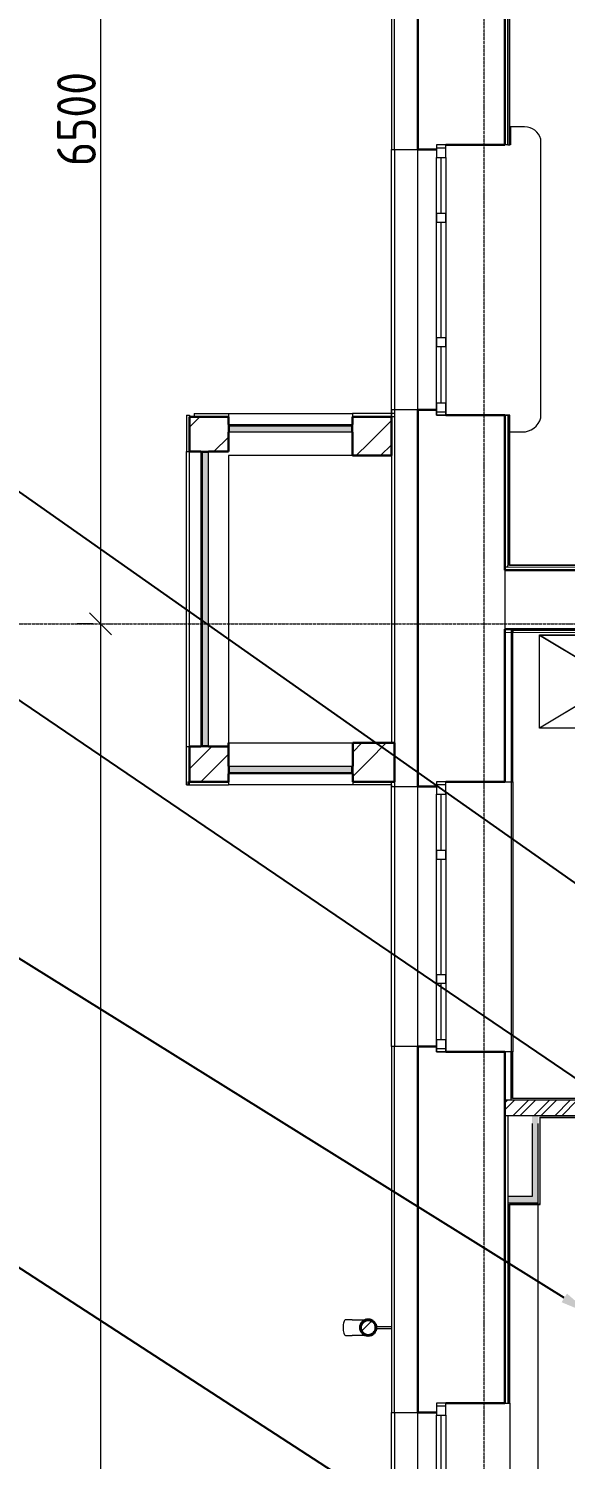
# Model space of a CAD drawing. Header units: millimetres. Extents: x -32 to 417638015, y -35 to 175284279.
# Drawn here: x 160260 to 163716, y 82933 to 92145 of the extents above; entities that cross this region are included whole.
import ezdxf
from ezdxf import colors
from ezdxf.entities.mleader import LeaderData, LeaderLine
from ezdxf.math import Vec2, Vec3

# ---------------------------------------------------------------- set-up
doc = ezdxf.new("R2010")
doc.units = ezdxf.units.MM
doc.linetypes.add('ADSK_Линия сетки', pattern=[25, 20, -2.5, 0, -2.5])
for name, color, linetype, lineweight in [('_ Окна', 7, 'Continuous', 9), ('_ЭМ_ТХобщее_слой', 7, 'Continuous', 30), ('Обобщенные модели', 7, 'Continuous', 18), ('Окна', 7, 'Continuous', 9), ('Оси', 253, 'Continuous', 9), ('Перекрытие', 7, 'Continuous', 18), ('Размеры', 7, 'Continuous', 9), ('Стены внутренние', 7, 'Continuous', 18), ('Стены наружные', 7, 'Continuous', 18), ('Стены несущие', 7, 'Continuous', 30), ('Стены отделка', 7, 'Continuous', 30), ('Стены штриховка', 7, 'Continuous', 9), ('ТХ', 5, 'Continuous', 0), ('ШТРИХОВКА', 252, 'Continuous', 15)]:
    doc.layers.add(name, color=color, linetype=linetype, lineweight=lineweight)
doc.layers.add('_ЭМ_Надписи', color=7, linetype='Continuous')
doc.layers.add('ЭОМ_Лотки рабочие', color=5, linetype='Continuous')
doc.styles.add('GOST Common_1', font='GOST_Common.ttf', dxfattribs={"width": 0.9, "height": 250})
doc.styles.add('ЭОМ', font='isocpeur.ttf', dxfattribs={"width": 0.85, "height": 250})
doc.dimstyles.new('ADSK_Основной_2_5_мм', dxfattribs={"dimscale": 304.8, "dimtxt": 251.428749, "dimasz": 0.463911, "dimexe": 0.492126, "dimexo": 0.492126, "dimgap": 0.098425, "dimtad": 1, "dimrnd": 0.01, "dimdsep": 46, "dimtxsty": 'GOST Common_1', "dimblk1": 'OBLIQUE', "dimblk2": 'OBLIQUE', "dimsah": 1, "dimcen": 0.09, "dimdle": 0.492126, "dimazin": 2, "dimtfac": 1, "dimtdec": 4, "dimtix": 1, "dimtmove": 0, "dimatfit": 3, "dimfxl": 1, "dimtvp": 1, "dimtolj": 1, "dimtzin": 0, "dimlwd": 20, "dimlwe": 20, "dimarcsym": 2})
pattern_1 = [(45, (557.2, 188.9), (-235.7317, 235.7317), []), (45, (714.35, 188.9), (-235.7317, 235.7317), [])]

# ---------------------------------------------------------------- blocks, each defined once
blk = doc.blocks.new('_Oblique')
at = {"color": 0, "linetype": 'ByBlock', "lineweight": -2}
blk.add_line((-0.5, -0.5), (0.5, 0.5), dxfattribs=at)
blk = doc.blocks.new('*D116')
at = {"layer": 'Defpoints', "color": 0, "transparency": 16777216}
for p in [(-8313.9, 43233.9), (-8413.9, 36733.9), (-8313.9, 36733.9)]:
    blk.add_point(p, dxfattribs=at)
at = {"layer": 'Размеры', "color": 0, "lineweight": 20, "transparency": 16777216}
for p, q in [((-8413.9, 43383.9), (-8413.9, 36583.9)), ((-8463.9, 43233.9), (-8563.9, 43233.9)), ((-8463.9, 36733.9), (-8563.9, 36733.9))]:
    blk.add_line(p, q, dxfattribs=at)
at = {"layer": 'Размеры', "color": 0, "lineweight": 20, "transparency": 16777216, "xscale": 141.4, "yscale": 141.4, "zscale": 141.4}
for p, rotation in [((-8413.9, 43233.9), 90), ((-8413.9, 36733.9), 270)]:
    blk.add_blockref('_Oblique', p, dxfattribs=dict(at, rotation=rotation))
at = {"layer": 'Размеры', "color": 0, "lineweight": 20, "transparency": 16777216, "insert": (-8568.9, 39983.9), "char_height": 250, "width": 756.843, "attachment_point": 5, "rotation": 90, "style": 'GOST Common_1'}
blk.add_mtext('\\A1;6500', dxfattribs=at)
blk = doc.blocks.new('*D117')
at = {"layer": 'Defpoints', "color": 0, "transparency": 16777216}
for p in [(-8313.9, 36733.9), (-8413.9, 20433.9), (-8313.9, 20433.9)]:
    blk.add_point(p, dxfattribs=at)
at = {"layer": 'Размеры', "color": 0, "lineweight": 20, "transparency": 16777216}
for p, q in [((-8413.9, 36883.9), (-8413.9, 20283.9)), ((-8463.9, 36733.9), (-8563.9, 36733.9)), ((-8463.9, 20433.9), (-8563.9, 20433.9))]:
    blk.add_line(p, q, dxfattribs=at)
at = {"layer": 'Размеры', "color": 0, "lineweight": 20, "transparency": 16777216, "xscale": 141.4, "yscale": 141.4, "zscale": 141.4}
for p, rotation in [((-8413.9, 36733.9), 90), ((-8413.9, 20433.9), 270)]:
    blk.add_blockref('_Oblique', p, dxfattribs=dict(at, rotation=rotation))
at = {"layer": 'Размеры', "color": 0, "lineweight": 20, "transparency": 16777216, "insert": (-8568.9, 28583.9), "char_height": 250, "width": 889.802, "attachment_point": 5, "rotation": 90, "style": 'GOST Common_1'}
blk.add_mtext('\\A1;16300', dxfattribs=at)
blk = doc.blocks.new('ТХ 1 этаж.')
at = {"layer": 'ТХ', "color": 252, "true_color": 0x939598}
blk.add_lwpolyline([(1267.9, 35106.7), (2267.9, 35106.7), (2267.9, 34506.7), (1267.9, 34506.7)], close=True, dxfattribs=at)
for points in [[(1267.9, 35106.7), (2267.9, 34506.7)], [(2267.9, 35106.7), (1267.9, 34506.7)]]:
    blk.add_lwpolyline(points, dxfattribs=at)
blk = doc.blocks.new('_ЭМ_ТХ2_1этаж')
at = {"layer": 'ТХ', "color": 252, "true_color": 0x939598}
blk.add_lwpolyline([(112415.8, -34086.9), (113415.8, -34086.9), (113415.8, -34686.9), (112415.8, -34686.9)], close=True, dxfattribs=at)
for points in [[(112415.8, -34086.9), (113415.8, -34686.9)], [(113415.8, -34086.9), (112415.8, -34686.9)]]:
    blk.add_lwpolyline(points, dxfattribs=at)
blk = doc.blocks.new('1 этаж')
at = {"layer": 'Обобщенные модели', "lineweight": 9}
h = blk.add_hatch(dxfattribs=at)
h.set_pattern_fill('FP_29', color=8, angle=90, style=0, pattern_type=2)
h.set_pattern_definition([(45, (557.2, 188.9), (-106.066, 106.066), [])])
h.paths.add_polyline_path([(-6679.461, 32153.588), (-6659.413, 32163.243), (-6645.539, 32180.64), (-6640.587, 32202.334), (-6645.539, 32224.029), (-6659.413, 32241.426), (-6681.065, 32251.081), (-6701.713, 32251.081), (-6721.762, 32241.426), (-6736.099, 32221.997), (-6740.587, 32202.334), (-6735.636, 32180.64), (-6721.762, 32163.243), (-6701.713, 32153.588)])
at = {"layer": 'Окна'}
for points in [[(-7145.954, 37969.224), (-7585.992, 37969.224), (-7588.492, 37966.724), (-6793.492, 37966.724), (-6795.992, 37969.224), (-6821.859, 37969.224)], [(-7540.992, 38011.724), (-7583.298, 38011.724), (-7585.992, 38009.03), (-6795.992, 38009.03), (-6798.686, 38011.724), (-7145.954, 38011.724)], [(-7585.992, 38009.03), (-7585.992, 37969.224), (-6795.992, 37969.224), (-6795.992, 38009.03), (-7583.298, 38009.03)], [(-7145.954, 38014.224), (-7540.992, 38014.224), (-7543.492, 38011.724), (-6838.492, 38011.724), (-6840.992, 38014.224)], [(-7540.992, 38016.724), (-7540.992, 38014.224), (-6840.992, 38014.224), (-6840.992, 38016.724), (-7538.492, 38016.724)], [(-7768.364, 35993.016), (-7765.864, 35993.016), (-7765.864, 37793.016), (-7768.364, 37793.016), (-7768.364, 35995.516)], [(-7763.364, 35990.516), (-7763.364, 37795.516), (-7765.864, 37793.016), (-7765.864, 35993.016)], [(-7760.67, 35948.016), (-7760.67, 37838.016), (-7763.364, 37834.852), (-7763.364, 35950.711)], [(-7760.67, 35948.016), (-7720.864, 35948.016), (-7720.864, 37838.016), (-7760.67, 37838.016), (-7760.67, 35950.711)], [(-7718.364, 35945.516), (-7718.364, 37840.516), (-7720.864, 37838.016), (-7720.864, 35948.016)], [(-7235.625, 35814.309), (-6795.587, 35814.309), (-6793.087, 35816.809), (-7588.087, 35816.809), (-7585.587, 35814.309), (-7559.72, 35814.309)], [(-6795.587, 35774.503), (-6795.587, 35814.309), (-7585.587, 35814.309), (-7585.587, 35774.503), (-6798.281, 35774.503)], [(-6840.587, 35771.809), (-6798.281, 35771.809), (-6795.587, 35774.503), (-7585.587, 35774.503), (-7582.893, 35771.809), (-7235.625, 35771.809)], [(-7235.625, 35769.309), (-6840.587, 35769.309), (-6838.087, 35771.809), (-7543.087, 35771.809), (-7540.587, 35769.309)], [(-6840.587, 35766.809), (-6840.587, 35769.309), (-7540.587, 35769.309), (-7540.587, 35766.809), (-6843.087, 35766.809)]]:
    blk.add_hatch(color=8, dxfattribs=at).paths.add_polyline_path(points)
at = {"layer": 'Стены внутренние', "lineweight": 9}
h = blk.add_hatch(dxfattribs=at)
h.set_pattern_fill('FP_28', color=8, style=0, pattern_type=2)
h.set_pattern_definition(pattern_1)
h.paths.add_polyline_path([(-6687.298, 37816.724), (-6687.298, 38066.724), (-6790.992, 38066.724), (-6790.992, 37816.724), (-6707.832, 37816.724)])
h.paths.add_polyline_path([(-7840.992, 37843.016), (-7590.992, 37843.016), (-7590.992, 38066.724), (-7840.992, 38066.724)])
h = blk.add_hatch(dxfattribs=at)
h.set_pattern_fill('FP_28', color=8, style=0, pattern_type=2)
h.set_pattern_definition(pattern_1)
h.paths.add_polyline_path([(-6687.298, 37816.724), (-6540.587, 37816.724), (-6541.587, 38066.724), (-6687.298, 38066.724)])
h = blk.add_hatch(dxfattribs=at)
h.set_pattern_fill('FP_28', color=8, style=0, pattern_type=2)
h.set_pattern_definition(pattern_1)
h.paths.add_polyline_path([(-6687.298, 35716.809), (-6687.298, 35966.809), (-6790.587, 35966.809), (-6790.587, 35716.809), (-6707.832, 35716.809)])
h.paths.add_polyline_path([(-7590.587, 35716.809), (-7590.992, 35943.016), (-7840.992, 35943.016), (-7840.992, 35716.809), (-7590.992, 35716.809)])
h = blk.add_hatch(dxfattribs=at)
h.set_pattern_fill('FP_28', color=8, style=0, pattern_type=2)
h.set_pattern_definition(pattern_1)
h.paths.add_polyline_path([(-6687.298, 35716.809), (-6520.587, 35716.809), (-6520.587, 35966.809), (-6687.298, 35966.809)])
at = {"layer": 'Стены внутренние'}
h = blk.add_hatch(dxfattribs=at)
h.set_pattern_fill('ANSI32', color=8, scale=10, style=0)
h.set_pattern_definition([(45, (-31496.66, 188.9), (-67.35192, 67.35192), []), (45, (-31451.76, 188.9), (-67.35192, 67.35192), [])])
h.paths.add_polyline_path([(-1010.682, 33666.402), (-5810.587, 33666.402), (-5810.587, 33566.402), (-1010.682, 33566.402)])
h.paths.add_polyline_path([(263.546, 33666.505), (139.318, 33666.402), (139.318, 33616.402), (139.318, 33566.402), (264.061, 33566.402)])
for points in [[(-5595.587, 33046.402), (-5595.587, 33566.402), (-5635.587, 33566.402), (-5635.587, 33046.402)], [(-5676.75, 33006.402), (-5595.587, 33006.402), (-5595.587, 33046.402), (-5790.587, 33046.402), (-5790.587, 33006.402), (-5688.75, 33006.402)]]:
    blk.add_hatch(color=8, dxfattribs=at).paths.add_polyline_path(points)
at = {"layer": '_ Окна', "color": 8, "lineweight": 18}
for p, q in [((-6190.587, 39816.818), (-6250.587, 39816.818)), ((-6250.587, 39816.818), (-6250.587, 39736.818)), ((-6190.587, 39736.818), (-6190.587, 39816.818)), ((-6250.587, 39736.818), (-6190.587, 39736.818)), ((-6250.587, 39376.818), (-6190.587, 39376.818)), ((-6250.587, 39316.818), (-6250.587, 39376.818)), ((-6190.587, 39376.818), (-6190.587, 39316.818)), ((-6190.587, 39316.818), (-6250.587, 39316.818)), ((-6250.587, 38576.818), (-6190.587, 38576.818)), ((-6250.587, 38516.818), (-6250.587, 38576.818)), ((-6190.587, 38516.818), (-6250.587, 38516.818)), ((-6190.587, 38576.818), (-6190.587, 38516.818)), ((-6250.587, 38156.818), (-6190.587, 38156.818)), ((-6250.587, 38076.818), (-6250.587, 38156.818)), ((-6190.587, 38156.818), (-6190.587, 38076.818)), ((-6190.587, 38076.818), (-6250.587, 38076.818)), ((-7590.992, 38016.724), (-7540.992, 38016.724)), ((-7590.992, 37966.724), (-7590.992, 38016.724)), ((-7588.492, 37966.724), (-7590.992, 37966.724)), ((-7585.992, 37969.224), (-7588.492, 37966.724)), ((-7583.298, 38011.724), (-7585.992, 38009.03)), ((-7585.992, 38009.03), (-7585.992, 37969.224)), ((-7543.492, 38011.724), (-7583.298, 38011.724)), ((-7540.992, 38014.224), (-7543.492, 38011.724)), ((-7540.992, 38016.724), (-7540.992, 38014.224)), ((-6840.992, 38016.724), (-6790.992, 38016.724)), ((-6840.992, 38014.224), (-6840.992, 38016.724)), ((-6838.492, 38011.724), (-6840.992, 38014.224)), ((-6798.686, 38011.724), (-6838.492, 38011.724)), ((-6795.992, 38009.03), (-6798.686, 38011.724)), ((-6795.992, 37969.224), (-6795.992, 38009.03)), ((-6793.492, 37966.724), (-6795.992, 37969.224)), ((-6790.992, 37966.724), (-6793.492, 37966.724)), ((-6790.992, 38016.724), (-6790.992, 37966.724)), ((-7718.364, 37843.016), (-7768.364, 37843.016)), ((-7768.364, 37843.016), (-7768.364, 37793.016)), ((-7768.364, 37793.016), (-7765.864, 37793.016)), ((-7765.864, 37793.016), (-7763.364, 37795.516)), ((-7763.364, 37835.322), (-7760.67, 37838.016)), ((-7763.364, 37795.516), (-7763.364, 37835.322)), ((-7760.67, 37838.016), (-7720.864, 37838.016)), ((-7720.864, 37838.016), (-7718.364, 37840.516)), ((-7718.364, 37840.516), (-7718.364, 37843.016)), ((-7765.864, 35993.016), (-7768.364, 35993.016)), ((-7768.364, 35993.016), (-7768.364, 35943.016)), ((-7768.364, 35943.016), (-7718.364, 35943.016)), ((-7763.364, 35990.516), (-7765.864, 35993.016)), ((-7763.364, 35950.711), (-7763.364, 35990.516)), ((-7760.67, 35948.016), (-7763.364, 35950.711)), ((-7720.864, 35948.016), (-7760.67, 35948.016)), ((-7718.364, 35945.516), (-7720.864, 35948.016)), ((-7718.364, 35943.016), (-7718.364, 35945.516)), ((-7590.587, 35816.809), (-7588.087, 35816.809)), ((-7590.587, 35766.809), (-7590.587, 35816.809)), ((-7540.587, 35766.809), (-7590.587, 35766.809)), ((-7588.087, 35816.809), (-7585.587, 35814.309)), ((-7585.587, 35814.309), (-7585.587, 35774.503)), ((-7585.587, 35774.503), (-7582.893, 35771.809)), ((-7582.893, 35771.809), (-7543.087, 35771.809)), ((-7543.087, 35771.809), (-7540.587, 35769.309)), ((-7540.587, 35769.309), (-7540.587, 35766.809)), ((-6840.587, 35769.309), (-6838.087, 35771.809)), ((-6840.587, 35766.809), (-6840.587, 35769.309)), ((-6790.587, 35766.809), (-6840.587, 35766.809)), ((-6838.087, 35771.809), (-6798.281, 35771.809)), ((-6798.281, 35771.809), (-6795.587, 35774.503)), ((-6795.587, 35814.309), (-6793.087, 35816.809)), ((-6795.587, 35774.503), (-6795.587, 35814.309)), ((-6793.087, 35816.809), (-6790.587, 35816.809)), ((-6790.587, 35816.809), (-6790.587, 35766.809)), ((-6190.587, 35716.818), (-6250.587, 35716.818)), ((-6250.587, 35716.818), (-6250.587, 35636.818)), ((-6190.587, 35636.818), (-6190.587, 35716.818)), ((-6250.587, 35636.818), (-6190.587, 35636.818)), ((-6250.587, 35276.818), (-6190.587, 35276.818)), ((-6250.587, 35216.818), (-6250.587, 35276.818)), ((-6190.587, 35216.818), (-6250.587, 35216.818)), ((-6190.587, 35276.818), (-6190.587, 35216.818)), ((-6250.587, 34476.818), (-6190.587, 34476.818)), ((-6250.587, 34416.818), (-6250.587, 34476.818)), ((-6190.587, 34476.818), (-6190.587, 34416.818)), ((-6190.587, 34416.818), (-6250.587, 34416.818)), ((-6250.587, 34056.818), (-6190.587, 34056.818)), ((-6250.587, 33976.818), (-6250.587, 34056.818)), ((-6190.587, 34056.818), (-6190.587, 33976.818)), ((-6190.587, 33976.818), (-6250.587, 33976.818)), ((-6190.587, 31715.611), (-6250.587, 31715.611)), ((-6250.587, 31715.611), (-6250.587, 31639.611)), ((-6190.587, 31639.611), (-6190.587, 31715.611)), ((-6250.587, 31639.611), (-6190.587, 31639.611))]:
    blk.add_line(p, q, dxfattribs=at)
at = {"layer": '_ Окна', "color": 8}
for p, q in [((-6190.587, 39796.818), (-6250.587, 39796.818)), ((-6220.587, 39376.818), (-6220.587, 39736.818)), ((-6220.587, 38576.818), (-6220.587, 39316.818)), ((-6220.587, 38156.818), (-6220.587, 38516.818)), ((-6190.587, 38096.818), (-6250.587, 38096.818)), ((-6190.587, 35696.818), (-6250.587, 35696.818)), ((-6220.587, 35276.818), (-6220.587, 35636.818)), ((-6220.587, 34476.818), (-6220.587, 35216.818)), ((-6220.587, 34056.818), (-6220.587, 34416.818)), ((-6190.587, 33996.818), (-6250.587, 33996.818)), ((-6190.587, 31695.611), (-6250.587, 31695.611)), ((-6220.587, 31021.611), (-6220.587, 31639.611))]:
    blk.add_line(p, q, dxfattribs=at)
at = {"layer": 'Обобщенные модели', "color": 8}
for p, q in [((-6794.235, 32252.334), (-6836.739, 32252.334)), ((-6836.739, 32152.334), (-6794.235, 32152.334)), ((-6540.587, 32207.334), (-6639.728, 32207.334)), ((-6639.728, 32197.334), (-6540.587, 32197.334))]:
    blk.add_line(p, q, dxfattribs=at)
at = {"layer": 'Обобщенные модели', "color": 8, "flags": 128}
for points in [[(-6794.235, 32252.334), (-6788.567, 32252.334), (-6782.982, 32252.334), (-6777.49, 32252.334), (-6772.099, 32252.334), (-6766.817, 32252.334), (-6761.653, 32252.334), (-6756.615, 32252.334), (-6751.712, 32252.334), (-6746.951, 32252.334), (-6742.34, 32252.334), (-6737.886, 32252.334), (-6733.596, 32252.334), (-6729.477, 32252.334), (-6725.536, 32252.334), (-6721.78, 32252.334), (-6718.213, 32252.334), (-6714.842, 32252.334), (-6711.672, 32252.334), (-6708.709, 32252.334), (-6705.956, 32252.334), (-6703.604, 32252.334)], [(-6703.604, 32152.334), (-6704.874, 32152.334), (-6707.538, 32152.334), (-6710.414, 32152.334), (-6713.499, 32152.334), (-6716.787, 32152.334), (-6720.273, 32152.334), (-6723.951, 32152.334), (-6727.816, 32152.334), (-6731.862, 32152.334), (-6736.081, 32152.334), (-6740.468, 32152.334), (-6745.014, 32152.334), (-6749.714, 32152.334), (-6754.559, 32152.334), (-6759.542, 32152.334), (-6764.654, 32152.334), (-6769.888, 32152.334), (-6775.235, 32152.334), (-6780.686, 32152.334), (-6786.233, 32152.334), (-6791.868, 32152.334), (-6794.235, 32152.334)]]:
    blk.add_lwpolyline(points, dxfattribs=at)
at = {"layer": 'Обобщенные модели', "color": 8}
for start, end in [(0, 180), (180, 0)]:
    blk.add_arc((-6690.587, 32202.334), 52, start, end, dxfattribs=at)
at = {"layer": 'Обобщенные модели', "color": 8, "lineweight": 40}
for start, end in [(0, 180), (180, 0)]:
    blk.add_arc((-6690.587, 32202.334), 50, start, end, dxfattribs=at)
at = {"layer": 'Обобщенные модели', "color": 8}
for start_param, end_param in [(3.14159265, 4.71238898), (4.71238898, 6.28318531)]:
    blk.add_ellipse((-6836.739, 32202.334), major_axis=(0, -50), ratio=0.30901699, start_param=start_param, end_param=end_param, dxfattribs=at)
at = {"layer": 'Окна', "color": 8}
for p, q in [((-6250.587, 39816.818), (-6250.587, 39736.818)), ((-6190.587, 39816.818), (-6250.587, 39816.818)), ((-6190.587, 39736.818), (-6190.587, 39816.818)), ((-6250.587, 39376.818), (-6250.587, 39736.818)), ((-6190.587, 39736.818), (-6190.587, 39376.818)), ((-6250.587, 39376.818), (-6250.587, 39316.818)), ((-6190.587, 39316.818), (-6190.587, 39376.818)), ((-6250.587, 38576.818), (-6250.587, 39316.818)), ((-6190.587, 39316.818), (-6190.587, 38576.818)), ((-6250.587, 38576.818), (-6250.587, 38516.818)), ((-6250.587, 38156.818), (-6250.587, 38516.818)), ((-6190.587, 38516.818), (-6190.587, 38576.818)), ((-6190.587, 38516.818), (-6190.587, 38156.818)), ((-6250.587, 38156.818), (-6250.587, 38076.818)), ((-6190.587, 38076.818), (-6190.587, 38156.818)), ((-6250.587, 38076.818), (-6190.587, 38076.818)), ((-6793.492, 37966.724), (-7588.492, 37966.724)), ((-7585.992, 38009.03), (-6795.992, 38009.03)), ((-7585.992, 37969.224), (-6795.992, 37969.224)), ((-6838.492, 38011.724), (-7543.492, 38011.724)), ((-7540.992, 38016.724), (-6840.992, 38016.724)), ((-7540.992, 38014.224), (-6840.992, 38014.224)), ((-7768.364, 37793.016), (-7768.364, 35993.016)), ((-7765.864, 37793.016), (-7765.864, 35993.016)), ((-7763.364, 35990.516), (-7763.364, 37795.516)), ((-7760.67, 37838.016), (-7760.67, 35948.016)), ((-7720.864, 37838.016), (-7720.864, 35948.016)), ((-7718.364, 35945.516), (-7718.364, 37840.516)), ((-7588.087, 35816.809), (-6793.087, 35816.809)), ((-6795.587, 35814.309), (-7585.587, 35814.309)), ((-6795.587, 35774.503), (-7585.587, 35774.503)), ((-7543.087, 35771.809), (-6838.087, 35771.809)), ((-6840.587, 35769.309), (-7540.587, 35769.309)), ((-6840.587, 35766.809), (-7540.587, 35766.809)), ((-6250.587, 35716.818), (-6250.587, 35636.818)), ((-6190.587, 35716.818), (-6250.587, 35716.818)), ((-6190.587, 35636.818), (-6190.587, 35716.818)), ((-6250.587, 35276.818), (-6250.587, 35636.818)), ((-6190.587, 35636.818), (-6190.587, 35276.818)), ((-6250.587, 35276.818), (-6250.587, 35216.818)), ((-6250.587, 34476.818), (-6250.587, 35216.818)), ((-6190.587, 35216.818), (-6190.587, 35276.818)), ((-6190.587, 35216.818), (-6190.587, 34476.818)), ((-6250.587, 34476.818), (-6250.587, 34416.818)), ((-6190.587, 34416.818), (-6190.587, 34476.818)), ((-6250.587, 34056.818), (-6250.587, 34416.818)), ((-6190.587, 34416.818), (-6190.587, 34056.818)), ((-6250.587, 34056.818), (-6250.587, 33976.818)), ((-6190.587, 33976.818), (-6190.587, 34056.818)), ((-6250.587, 33976.818), (-6190.587, 33976.818)), ((-6250.587, 31715.611), (-6250.587, 31639.611)), ((-6190.587, 31715.611), (-6250.587, 31715.611)), ((-6190.587, 31639.611), (-6190.587, 31715.611)), ((-6250.587, 31021.611), (-6250.587, 31639.611)), ((-6190.587, 31639.611), (-6190.587, 31021.611))]:
    blk.add_line(p, q, dxfattribs=at)
at = {"layer": 'Оси', "color": 8, "linetype": 'ADSK_Линия сетки'}
for p, q in [((-5943.234, -4162.595), (-5943.234, 44298.966)), ((-9557.528, 36733.902), (56672.201, 36733.902))]:
    blk.add_line(p, q, dxfattribs=at)
at = {"layer": 'Перекрытие', "color": 8}
for p, q in [((-5683.468, 39933.448), (-5775.279, 39933.448)), ((-5775.279, 39933.448), (-5775.279, 39816.818)), ((-5790.587, 39816.818), (-5810.587, 39816.818)), ((-5775.279, 39816.818), (-5778.587, 39816.818)), ((-5579.067, 38058.831), (-5579.067, 39854.706)), ((-6190.587, 38077.399), (-5790.413, 38077.399)), ((-5778.811, 37969.03), (-5698.603, 37969.03)), ((-5595.587, 24172.958), (-5595.587, 32994.402))]:
    blk.add_line(p, q, dxfattribs=at)
for centre, radius, start, end in [((-5683.468, 39824.867), 108.581, 15.950325, 90), ((-5698.603, 38093.488), 124.458, 270, 343.8315382)]:
    blk.add_arc(centre, radius, start, end, dxfattribs=at)
at = {"layer": 'Стены внутренние', "color": 8}
for p, q in [((-6370.587, 38111.818), (-6370.587, 39786.818)), ((-7840.992, 35943.016), (-7840.992, 37843.016)), ((-6790.992, 37816.724), (-7590.992, 37816.724)), ((-7590.992, 37816.724), (-7590.992, 35966.809)), ((-7590.587, 35966.809), (-6790.587, 35966.809)), ((-6370.587, 34011.818), (-6370.587, 35686.818)), ((-5770.587, 35716.818), (-5770.587, 33976.818)), ((-6370.587, 31000.611), (-6370.587, 31655.611))]:
    blk.add_line(p, q, dxfattribs=at)
at = {"layer": 'Стены наружные', "color": 8}
for p, q in [((-6541.587, 38111.818), (-6541.587, 39786.818)), ((-6540.587, 39786.818), (-6541.587, 39786.818)), ((-6540.587, 38111.818), (-6540.587, 39786.818)), ((-6520.587, 39786.818), (-6520.587, 38111.818)), ((-7590.992, 38086.724), (-6790.992, 38086.724)), ((-6540.587, 38111.818), (-6541.587, 38111.818)), ((-7860.992, 35943.016), (-7860.992, 37843.016)), ((-6790.587, 35696.809), (-7590.587, 35696.809)), ((-6541.587, 34011.818), (-6541.587, 35686.818)), ((-6541.587, 35686.818), (-6540.587, 35686.818)), ((-6540.587, 34011.818), (-6540.587, 35686.818)), ((-6520.587, 35686.818), (-6520.587, 34011.818)), ((-5758.587, 35716.818), (-5758.587, 33976.818)), ((-6540.587, 34011.818), (-6541.587, 34011.818)), ((-5778.587, 31715.611), (-5778.587, 30945.611)), ((-6541.587, 31000.611), (-6541.587, 31655.611)), ((-6540.587, 31655.611), (-6541.587, 31655.611)), ((-6540.587, 31000.611), (-6540.587, 31655.611)), ((-6520.587, 31655.611), (-6520.587, 31000.611))]:
    blk.add_line(p, q, dxfattribs=at)
at = {"layer": 'Стены несущие', "color": 8}
for p, q in [((-6370.587, 39786.818), (-6370.587, 43533.626)), ((-5810.587, 39816.818), (-5810.587, 43019.853)), ((-6190.587, 39816.818), (-5810.587, 39816.818)), ((-6370.587, 39786.818), (-6250.587, 39786.818)), ((-7840.992, 38066.724), (-7840.992, 37843.016)), ((-7840.992, 38066.724), (-7590.992, 38066.724)), ((-7590.992, 38066.724), (-7590.992, 38016.724)), ((-6790.992, 38016.724), (-6790.992, 38066.724)), ((-6540.587, 38066.724), (-6790.992, 38066.724)), ((-6540.587, 37816.724), (-6540.587, 38066.724)), ((-6250.587, 38111.818), (-6370.587, 38111.818)), ((-6370.587, 35686.818), (-6370.587, 38111.818)), ((-5810.587, 38076.818), (-6190.587, 38076.818)), ((-5810.587, 37080.078), (-5810.587, 38076.818)), ((-7590.992, 37966.724), (-7590.992, 37843.016)), ((-6790.992, 37816.724), (-6790.992, 37966.724)), ((-7840.992, 37843.016), (-7768.364, 37843.016)), ((-7718.364, 37843.016), (-7590.992, 37843.016)), ((-6540.587, 37816.724), (-6790.992, 37816.724)), ((955.533, 37057.994), (-5810.587, 37080.078)), ((248.055, 36680.302), (-5810.587, 36700.076)), ((-5810.587, 36700.076), (-5810.587, 35716.818)), ((-7840.992, 35716.809), (-7840.992, 35943.016)), ((-7840.992, 35943.016), (-7768.364, 35943.016)), ((-7718.364, 35943.016), (-7590.992, 35943.016)), ((-7590.992, 35966.809), (-7590.587, 35966.809)), ((-7590.992, 35966.809), (-7590.992, 35943.016)), ((-7590.587, 35966.809), (-7590.587, 35816.809)), ((-6520.587, 35966.809), (-6790.587, 35966.809)), ((-6790.587, 35966.809), (-6790.587, 35816.809)), ((-6520.587, 35716.809), (-6520.587, 35966.809)), ((-7590.587, 35766.809), (-7590.587, 35716.809)), ((-6790.587, 35766.809), (-6790.587, 35716.809)), ((-7840.992, 35716.809), (-7590.587, 35716.809)), ((-6520.587, 35716.809), (-6790.587, 35716.809)), ((-6370.587, 35686.818), (-6250.587, 35686.818)), ((-6190.587, 35716.818), (-5810.587, 35716.818)), ((-6250.587, 34011.818), (-6370.587, 34011.818)), ((-6370.587, 31655.611), (-6370.587, 34011.818)), ((-5810.587, 33976.818), (-6190.587, 33976.818)), ((-5810.587, 31715.611), (-5810.587, 33976.818)), ((-6190.587, 31715.611), (-5810.587, 31715.611)), ((-6370.587, 31655.611), (-6250.587, 31655.611))]:
    blk.add_line(p, q, dxfattribs=at)
at = {"layer": 'Стены отделка', "color": 8, "lineweight": 9}
for p, q in [((-6541.587, 43704.771), (-6541.587, 39786.818)), ((-6540.587, 43704.771), (-6540.587, 39786.818)), ((-6520.587, 39786.818), (-6520.587, 43684.636)), ((-5778.587, 39816.818), (-5778.587, 42987.638)), ((-5810.587, 39816.818), (-5810.587, 39816.818)), ((-5790.587, 39817.818), (-5790.587, 39816.818)), ((-5790.587, 39816.818), (-5778.587, 39816.818)), ((-6540.587, 39786.818), (-6370.587, 39786.818)), ((-6370.587, 39786.818), (-6370.587, 39786.818)), ((-7860.992, 38076.724), (-7860.992, 37843.016)), ((-7860.992, 38076.724), (-7840.992, 38076.724)), ((-7840.992, 38076.724), (-7840.992, 38066.724)), ((-7810.992, 38086.724), (-7590.992, 38086.724)), ((-7810.992, 38086.724), (-7810.992, 38066.724)), ((-7590.992, 38086.724), (-7590.992, 38066.724)), ((-6520.587, 38086.724), (-6790.992, 38086.724)), ((-6790.992, 38086.724), (-6790.992, 38066.724)), ((-6541.587, 38111.818), (-6541.587, 38066.724)), ((-6370.587, 38111.818), (-6540.587, 38111.818)), ((-6540.587, 38066.724), (-6540.587, 38111.818)), ((-6520.587, 38066.724), (-6540.587, 38066.724)), ((-6520.587, 38111.818), (-6520.587, 35686.818)), ((-5778.587, 38076.818), (-5810.587, 38076.818)), ((-5778.587, 37111.974), (-5778.587, 38076.818)), ((-7860.992, 37843.016), (-7840.992, 37843.016)), ((-6540.587, 37816.724), (-6540.587, 35966.809)), ((-5810.587, 37100.079), (-5790.587, 37100.079)), ((-5810.522, 37100.078), (-5810.587, 37080.078)), ((-5810.587, 37080.078), (955.533, 37057.994)), ((-5810.522, 37100.078), (965.598, 37077.962)), ((-5790.587, 37100.079), (-5790.587, 37110.013)), ((-5790.587, 37100.079), (-5790.587, 37100.013)), ((-5790.587, 37100.013), (-4795.516, 37096.765)), ((-4807.516, 37108.805), (-5778.587, 37111.974)), ((-5810.587, 36700.076), (-5810.652, 36680.077)), ((-5810.652, 36680.077), (244.192, 36660.314)), ((-5770.587, 36695.813), (-5810.587, 36695.813)), ((-5770.587, 36695.813), (-5770.587, 35717.818)), ((228.095, 36672.367), (-5770.587, 36691.946)), ((-5758.587, 35716.818), (-5758.587, 36679.907)), ((-7860.992, 35696.809), (-7860.992, 35943.016)), ((-7860.992, 35943.016), (-7840.992, 35943.016)), ((-7860.992, 35696.809), (-7590.587, 35696.809)), ((-7850.992, 35716.809), (-7840.992, 35716.809)), ((-7850.992, 35716.809), (-7850.992, 35696.809)), ((-7840.992, 35696.809), (-7840.992, 35716.809)), ((-7590.587, 35716.809), (-7590.587, 35696.809)), ((-6790.587, 35716.809), (-6790.587, 35696.809)), ((-6541.992, 35696.809), (-6790.587, 35696.809)), ((-6541.992, 35716.809), (-6541.992, 35696.809)), ((-6541.587, 35696.809), (-6541.587, 35686.818)), ((-6540.587, 35696.809), (-6541.587, 35696.809)), ((-6540.587, 35686.818), (-6540.587, 35716.809)), ((-6540.587, 35686.818), (-6370.587, 35686.818)), ((-6370.587, 35686.818), (-6370.587, 35686.818)), ((-5810.587, 35716.818), (-5758.587, 35716.818)), ((-6541.587, 34011.818), (-6541.587, 31655.611)), ((-6540.587, 34011.818), (-6540.587, 31655.611)), ((-6370.587, 34011.818), (-6540.587, 34011.818)), ((-6520.587, 31655.611), (-6520.587, 34011.818)), ((-5758.587, 33976.818), (-5810.587, 33976.818)), ((-5770.587, 33666.402), (-5770.587, 33976.818)), ((-5758.587, 33678.402), (-5758.587, 33976.818)), ((-5770.587, 33666.402), (-5810.587, 33666.402)), ((-1010.682, 33678.402), (-5758.587, 33678.402)), ((-5790.587, 33566.402), (-5790.587, 33006.402)), ((-5583.587, 33554.402), (-1010.682, 33554.402)), ((-5583.587, 32996.402), (-5583.587, 33554.402)), ((-5635.587, 33516.402), (-5635.587, 33046.402)), ((-5595.587, 33006.402), (-5595.587, 33516.402)), ((-5635.587, 33046.402), (-5790.587, 33046.402)), ((-5790.587, 33006.402), (-5595.587, 33006.402)), ((-5778.587, 31715.611), (-5778.587, 32994.402)), ((-5778.587, 32994.402), (-5585.587, 32994.402)), ((-5810.587, 31715.611), (-5778.587, 31715.611)), ((-5790.587, 31716.611), (-5790.587, 31715.611)), ((-6540.587, 31655.611), (-6370.587, 31655.611)), ((-6370.587, 31655.611), (-6370.587, 31655.611))]:
    blk.add_line(p, q, dxfattribs=at)
at = {"layer": 'Стены штриховка', "color": 8}
for p, q in [((-5790.587, 39817.818), (-5790.587, 42989.718)), ((-5780.587, 39816.818), (-5780.587, 42989.651)), ((-5790.587, 38076.818), (-5790.587, 37110.013)), ((-5780.587, 37109.981), (-5780.587, 38076.818)), ((-5810.587, 37080.078), (-5810.587, 36700.076)), ((-4805.516, 37106.798), (-5780.587, 37109.981)), ((-5760.587, 35716.818), (-5760.587, 36691.913)), ((228.106, 36670.367), (-5760.587, 36689.913)), ((-5758.587, 36689.907), (-5758.587, 36679.907)), ((-5770.587, 35716.818), (-5770.587, 35717.818)), ((-5760.587, 33676.402), (-5760.587, 33976.818)), ((-1010.682, 33666.402), (-5770.587, 33666.402)), ((-1010.682, 33676.402), (-5760.587, 33676.402)), ((-1010.682, 33566.402), (-5810.587, 33566.402)), ((-5585.587, 33556.402), (-1010.682, 33556.402)), ((-5585.587, 33556.402), (-5585.587, 32994.402)), ((-5790.587, 33006.402), (-5790.587, 31716.611)), ((-5780.587, 31715.611), (-5780.587, 32996.402)), ((-5583.587, 32996.402), (-5780.587, 32996.402)), ((-5585.587, 32994.402), (-5583.587, 32994.402)), ((-5583.587, 32994.402), (-5583.587, 32996.402))]:
    blk.add_line(p, q, dxfattribs=at)
at = {"layer": 'ЭОМ_Лотки рабочие'}
blk.add_blockref('ТХ 1 этаж.', (-6856.492, 1554.379), dxfattribs=at)
at = {"layer": 'Размеры', "color": 8, "lineweight": 20}
for base, p1, p2, override, picture, middle in [((-8413.853, 36733.902), (-8313.868, 43233.902), (-8313.868, 36733.902), {"dimpost": '<>', "dimfxl": 6500}, '*D116', (-8568.853, 39983.902)), ((-8413.853, 20433.902), (-8313.868, 36733.902), (-8313.868, 20433.902), {"dimpost": '<>', "dimfxl": 16300}, '*D117', (-8568.853, 28583.902))]:
    dim = blk.add_linear_dim(base=base, p1=p1, p2=p2, angle=90, dimstyle='ADSK_Основной_2_5_мм', override=override, dxfattribs=at)
    dim.commit()
    dim.dimension.update_dxf_attribs({"geometry": picture, "text_midpoint": middle})

msp = doc.modelspace()

# ---------------------------------------------------------------- block references
at = {"layer": '_ЭМ_ТХобщее_слой', "lineweight": 50}
msp.add_blockref('_ЭМ_ТХ2_1этаж', (51133.1, 122328.2), dxfattribs=at)
at = {"layer": 'ШТРИХОВКА'}
msp.add_blockref('1 этаж', (169137.4, 51579.3), dxfattribs=at)

# ---------------------------------------------------------------- leaders
at = {"layer": '_ЭМ_Надписи', "color": 7, "ltscale": 5}
ml = msp.add_multileader_mtext('Standard', dxfattribs=at)
ml.set_content('{\\fGOST Common|b0|i0|c204|p34;\\W0.9;\\C256;1ЩРС-1\\fISOCPEUR|b0|i0|c204|p34;\\W0.85; Гр.19\\Ph=2.0м\\P\\W1;\\C0;Итер. у-во}', color=1, style='ЭОМ')
ml.set_leader_properties()
ml.build(insert=Vec2(0, 0))
ml.multileader.update_dxf_attribs({"text_left_attachment_type": 6, "text_right_attachment_type": 6, "dogleg_length": 0, "arrow_head_size": 200})
ctx = ml.context
ctx.base_point, ctx.char_height, ctx.arrow_head_size, ctx.landing_gap_size, ctx.plane_origin = Vec3(152863.4, 93150.8), 250, 200, 0, Vec3(147600.5, 99313.1)
ctx.left_attachment, ctx.right_attachment = 6, 6
notes = []
notes.append((ctx, [(1, (1, 1, 0), (154530.9, 93150.8), (-1, 0), 0, [(0, [(166021.4, 85065.8)], 0, [])])]))
ctx.mtext.insert, ctx.mtext.width, ctx.mtext.defined_height, ctx.mtext.flow_direction = Vec3(152863.4, 93475.8), 2879.263, 1412.5, 5
ml = msp.add_multileader_mtext('Standard', dxfattribs=at)
ml.set_content('{\\fGOST Common|b0|i0|c204|p34;\\W0.9;\\C256;1ЩРС-1\\fISOCPEUR|b0|i0|c204|p34;\\W0.85; Гр.21\\PДемонстрационный стол, h=0.05м, L=2м\\Pиз пола}', color=1, style='ЭОМ')
ml.set_leader_properties()
ml.build(insert=Vec2(0, 0))
ml.multileader.update_dxf_attribs({"text_left_attachment_type": 6, "text_right_attachment_type": 6, "dogleg_length": 0, "arrow_head_size": 200})
ctx = ml.context
ctx.base_point, ctx.char_height, ctx.arrow_head_size, ctx.landing_gap_size, ctx.plane_origin = Vec3(152863.4, 91058.8, -64.3), 250, 200, 0, Vec3(133536.9, 93434, -64.3)
ctx.left_attachment, ctx.right_attachment = 6, 6
notes.append((ctx, [(1, (1, 1, 0), (155434.6, 91058.8, -64.3), (-1, 0), 0, [(0, [(166480.4, 83554, -64.3)], 0, [])])]))
ctx.mtext.insert, ctx.mtext.width, ctx.mtext.defined_height, ctx.mtext.flow_direction = Vec3(152863.4, 91358.8, -64.3), 2620.314, 1406.6, 5
ml = msp.add_multileader_mtext('Standard', dxfattribs=at)
ml.set_content('{\\fGOST Common|b0|i0|c204|p34;\\W0.9;\\C256;1ЩРС-1\\fISOCPEUR|b0|i0|c204|p34;\\W0.85; Гр.19\\Pраб. место\\Pучителя, Ноутбук }', color=1, style='ЭОМ')
ml.set_leader_properties()
ml.build(insert=Vec2(0, 0))
ml.multileader.update_dxf_attribs({"text_left_attachment_type": 6, "text_right_attachment_type": 6, "dogleg_length": 0, "arrow_head_size": 200})
ctx = ml.context
ctx.base_point, ctx.char_height, ctx.arrow_head_size, ctx.landing_gap_size, ctx.plane_origin = Vec3(152863.4, 89263, -64.3), 250, 200, 0, Vec3(134216.9, 97419, -64.3)
ctx.left_attachment, ctx.right_attachment = 6, 6
notes.append((ctx, [(1, (1, 1, 0), (155211.5, 89263, -64.3), (-1, 0), 0, [(0, [(163879.2, 83867.1, -64.3)], 0, [])])]))
ctx.mtext.insert, ctx.mtext.width, ctx.mtext.defined_height, ctx.mtext.flow_direction = Vec3(152863.4, 89588, -64.3), 2458.973, 1343.2, 5
ml = msp.add_multileader_mtext('Standard', dxfattribs=at)
ml.set_content('{\\fGOST Common|b0|i0|c204|p34;\\W0.9;\\C256;1ЩРС-1\\fISOCPEUR|b0|i0|c204|p34;\\W0.85; Гр.22\\PИнструменты для технологии}', color=1, style='ЭОМ')
ml.set_leader_properties()
ml.build(insert=Vec2(0, 0))
ml.multileader.update_dxf_attribs({"text_left_attachment_type": 6, "text_right_attachment_type": 6, "dogleg_length": 0, "arrow_head_size": 200})
ctx = ml.context
ctx.base_point, ctx.char_height, ctx.arrow_head_size, ctx.landing_gap_size, ctx.plane_origin = Vec3(152863.4, 87433.8, -64.3), 250, 200, 0, Vec3(134349.1, 94984, -64.3)
ctx.left_attachment, ctx.right_attachment = 6, 6
notes.append((ctx, [(1, (1, 1, 0), (155158.4, 87433.8, -64.3), (-1, 0), 0, [(0, [(164887, 81127.2, -64.3)], 0, [])])]))
ctx.mtext.insert, ctx.mtext.width, ctx.mtext.defined_height, ctx.mtext.flow_direction = Vec3(152863.4, 87733.8, -64.3), 3159.507, 1367.5, 5
ml = msp.add_multileader_mtext('Standard', dxfattribs=at)
ml.set_content('{\\fGOST Common|b0|i0|c204|p34;\\W0.9;\\C256;1ЩРС-1\\fISOCPEUR|b0|i0|c204|p34;\\W0.85; Гр.23\\PИнструменты для технологии}', color=1, style='ЭОМ')
ml.set_leader_properties()
ml.build(insert=Vec2(0, 0))
ml.multileader.update_dxf_attribs({"text_left_attachment_type": 6, "text_right_attachment_type": 6, "dogleg_length": 0, "arrow_head_size": 200})
ctx = ml.context
ctx.base_point, ctx.char_height, ctx.arrow_head_size, ctx.landing_gap_size, ctx.plane_origin = Vec3(152859.3, 85610.2, -64.3), 250, 200, 0, Vec3(134097.6, 93160.4, -64.3)
ctx.left_attachment, ctx.right_attachment = 6, 6
notes.append((ctx, [(1, (1, 1, 0), (155154.3, 85610.2, -64.3), (-1, 0), 0, [(0, [(164884.7, 79532.7, -64.3)], 0, [])])]))
ctx.mtext.insert, ctx.mtext.width, ctx.mtext.defined_height, ctx.mtext.flow_direction = Vec3(152859.3, 85910.2, -64.3), 3159.507, 1367.5, 5
for ctx, leaders in notes:
    for number, flags, end, landing, length, lines in leaders:
        leader = LeaderData()
        leader.index, (leader.has_last_leader_line, leader.has_dogleg_vector, leader.attachment_direction) = number, flags
        leader.last_leader_point, leader.dogleg_vector, leader.dogleg_length = Vec3(end), Vec3(landing), length
        for number, points, colour, breaks in lines:
            line = LeaderLine()
            line.index, line.vertices, line.color, line.breaks = number, Vec3.list(points), colors.encode_raw_color(colour), breaks
            leader.lines.append(line)
        ctx.leaders.append(leader)

doc.saveas('drawing.dxf')
